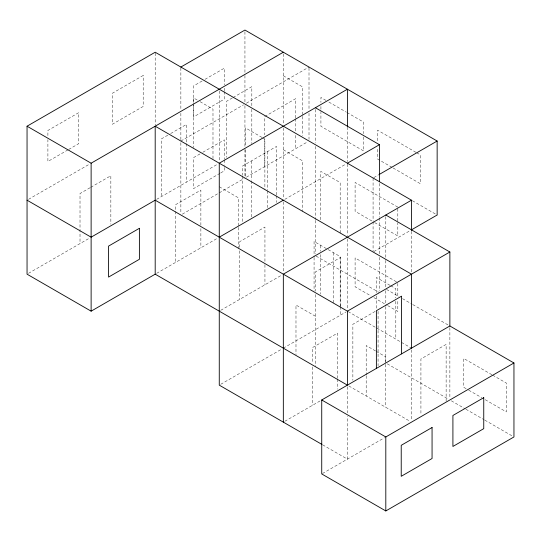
<?xml version="1.0" encoding="UTF-8"?>
<svg xmlns="http://www.w3.org/2000/svg" width="541" height="541" viewBox="0 0 541 541"><rect width="100%" height="100%" fill="white"/><g stroke="black" fill="none" stroke-linecap="round" stroke-linejoin="round"><path stroke-width="0.41" stroke-dasharray="2.71 2.03" d="M67.977 149.871L47.899 161.461L47.899 139.686M68.693 149.451L78.736 143.656L78.736 112.67L47.899 130.476L47.899 136.339M202.138 80.994L193.529 85.958L193.529 102.709M205.005 79.338L224.366 68.159L224.366 84.91M28.504 199.352L89.664 164.045M167.784 135.209L161.306 138.949L161.306 196.667M170.665 133.546L186.503 124.396L186.503 142.804M232.38 97.914L226.618 101.241L226.618 157.282M233.097 97.495L251.822 86.688L251.822 105.928M90.056 187.741L80.014 193.536L80.014 243.599M90.773 187.321L110.851 175.73L110.851 224.123M180.863 141.032L243.477 104.88M246.392 103.196L309.006 67.05M199.987 153.915L193.529 157.641L193.529 188.626L220.065 173.309M202.855 152.258L224.366 139.835L224.366 159.095M28.504 273.333L90.056 237.803M156.647 199.352L217.807 164.045M220.782 172.89L224.366 170.821L224.366 164.958M182.317 214.175L244.207 178.442M246.392 177.184L307.552 141.87M156.647 273.333L217.807 238.026M284.789 199.352L345.949 164.045M373.804 177.604L378.173 175.081M220.721 310.324L281.881 275.017M373.804 251.585L410.213 230.567M220.721 384.306L281.881 348.999M283.335 348.161L345.949 312.008M375.19 311.393L352.867 324.282L352.867 380.323M284.789 421.297L320.468 400.705M322.45 473.544L384.536 437.696M283.335 75.774L302.723 86.966L302.723 115.544M325.993 100.403L320.921 97.475L320.921 102.418M328.887 102.073L346.26 112.102M346.984 112.521L363.64 122.138L363.64 133.668M415.921 152.325L377.55 130.171L377.55 141.701M416.644 152.738L420.269 154.827L420.269 183.663L392.752 167.778M392.029 167.358L377.55 159L377.55 147.47M412.398 200.725L437.148 215.014M397.811 207.122L355.099 182.459L355.099 211.288L373.919 222.155M197.188 100.017L193.597 97.948L193.597 147.544M200.062 101.681L212.985 109.14L212.985 159.575M262.013 137.441L245.492 127.906L245.492 146.401M262.73 137.86L264.88 139.098L264.88 189.539M283.335 149.756L302.723 160.947L302.723 211.389M374.642 222.574L397.811 235.95L397.811 222.77M396.364 281.773L355.099 257.942L355.099 286.777L371.025 295.974M219.267 186.746L238.655 197.938L238.655 226.523M390.068 285.357L376.428 277.486L376.428 292.613M390.791 285.776L395.816 288.678L395.816 297.922M386.538 289.415L398.913 296.563M402.551 298.666L412.019 304.13M412.749 304.549L448.421 325.148M316.1 256.103L378.714 292.248M373.919 297.645L386.95 305.165M387.674 305.584L397.811 311.433L397.811 299.903M491.884 374.717L463.651 358.413L463.651 387.248L467.992 389.75M492.608 375.136L506.362 383.075L506.362 411.904L484.641 399.366M348.133 311.589L411.478 348.161M468.716 390.169L481.747 397.696M315.369 316.215L295.981 305.023L295.981 354.619M375.528 350.947L366.189 345.557L366.189 374.981M376.245 351.359L385.577 356.749L385.577 363.478M387.261 363.822L448.421 399.13M451.336 400.813L465.165 408.8M465.896 409.219L484.1 419.728M484.824 420.147L512.496 436.12M348.864 385.99L410.024 421.297M322.652 444.837L347.41 459.133L347.41 416.252M449.875 327.67L449.875 398.291M446.129 401.3L446.129 344.421L420.925 358.967L420.925 415.015M411.478 231.298L411.478 273.333M411.478 349.838L411.478 420.458M397.811 208.765L397.811 221.945M397.811 283.43L397.811 296.61M395.816 301.283L395.816 339.112M385.807 216.691L385.807 259.572M385.807 260.41L385.807 287.312M385.807 290.679L385.807 305.807M385.807 306.652L385.807 362.977M385.577 364.316L385.577 407.19M379.444 183.379L379.444 217.009M379.444 217.847L379.444 254M379.444 257.36L379.444 290.99M378.071 311.406L378.071 365.777M376.428 295.974L376.428 309.425M373.08 178.023L373.08 220.897M373.08 221.742L373.08 251.166M366.189 375.819L366.189 395.998M363.64 136.961L363.64 150.966L320.921 126.303L320.921 112.305M347.41 127.047L347.41 161.522M347.41 164.038L347.41 235.504M347.41 238.865L347.41 309.486M347.41 386.829L347.41 412.891M340.573 305.908L340.573 257.394L315.369 271.947L315.369 291.186M340.573 306.747L340.573 315.112M340.181 233.009L340.181 182.574L320.786 171.375L320.786 220.133M340.181 306.99L340.181 256.556L314.071 241.482L314.071 256.61M337.51 378.315L337.51 333.148L312.306 347.701L312.306 362.754M337.51 379.153L337.51 389.189M333.459 252.674L333.459 303.109M320.921 106.536L320.921 111.48M320.786 245.364L320.786 251.247M320.786 254.608L320.786 294.121M315.369 109.397L315.369 143.02M315.369 146.388L315.369 219.531M315.369 220.37L315.369 254M315.369 294.527L315.369 366.656M314.071 257.455L314.071 291.078M312.306 366.94L312.306 405.412M309.006 67.889L309.006 109.924M309.006 113.285L309.006 139.348M302.723 116.389L302.723 135.723M295.636 117.877L295.636 98.692L264.799 116.491L264.799 134.844M295.636 118.716L295.636 132.065M295.636 135.399L295.636 148.748M283.335 53.911L283.335 124.531M283.335 127.892L283.335 198.513M283.335 201.874L283.335 272.495M276.498 194.936L276.498 146.422L242.449 166.08L242.449 175.284M276.498 195.774L276.498 202.469M267.653 151.534L267.653 190.006M267.653 190.845L267.653 207.575M264.941 261.371L264.941 227.078L239.744 241.631L239.744 247.48M264.941 264.718L264.941 284.796M264.799 139.017L264.799 166.554M251.822 109.275L251.822 143.568M251.301 160.975L251.301 180.214M251.301 181.046L251.301 217.854M245.492 149.762L245.492 177.502M244.938 31.736L244.938 74.611M244.938 75.456L244.938 103.196M244.938 105.718L244.938 148.599M244.938 149.438L244.938 176.339M242.449 176.116L242.449 222.121M239.744 250.828L239.744 299.342M238.655 227.362L238.655 248.38M224.366 88.257L224.366 90.773M224.366 91.605L224.366 99.145L193.529 116.951L193.529 103.547M224.366 159.933L224.366 164.126M219.267 90.902L219.267 161.522M200.873 225.218L200.873 190.087L175.669 204.64L175.669 210.49M200.873 228.566L200.873 247.805M186.503 143.636L186.503 182.114M180.863 67.889L180.863 109.924M180.863 113.285L180.863 140.187M180.863 142.709L180.863 213.33M175.669 211.328L175.669 262.351M155.193 53.065L155.193 125.37M143.196 75.456L112.359 93.255L112.359 124.247L143.196 106.442L143.196 75.456"/><path stroke-width="0.81" d="M449.875 325.986L513.95 362.977L513.95 436.959L385.807 510.947L321.733 473.95L321.733 399.968L449.875 325.986L449.875 252.005L347.41 311.163L347.41 385.151L155.193 274.179L91.125 311.17L27.05 274.179L27.05 126.209L155.193 52.227L411.478 200.19L411.478 230.459M180.863 67.05L244.938 30.053L437.148 141.032L437.148 215.014L411.667 229.729M27.05 126.209L91.125 163.199L283.335 52.227M219.267 237.181L283.335 200.19M347.41 163.199L379.444 144.704L379.444 181.695M378.903 174.662L437.148 141.032M411.478 200.19L283.335 274.172L283.335 422.142M321.733 399.968L385.807 436.959L513.95 362.977M315.369 107.713L379.444 144.704M385.807 215.014L449.875 252.005M347.41 311.163L155.193 200.19L91.125 237.181L27.05 200.19M321.922 444.418L219.267 385.151L219.267 163.199L347.41 89.218L347.41 126.209M411.478 348.161L411.478 274.172L155.193 126.209L155.193 274.179M401.578 353.875L401.578 296.157L376.38 310.703L376.38 368.421M385.807 436.959L385.807 510.947M91.125 163.199L91.125 311.17M139.395 228.302L108.565 246.101L108.565 277.087L139.395 259.288L139.395 228.302M432.063 427.512L401.226 445.317L401.226 476.303L432.063 458.498L432.063 427.512M483.749 397.669L452.912 415.474L452.912 446.46L483.749 428.655L483.749 397.669"/></g></svg>
